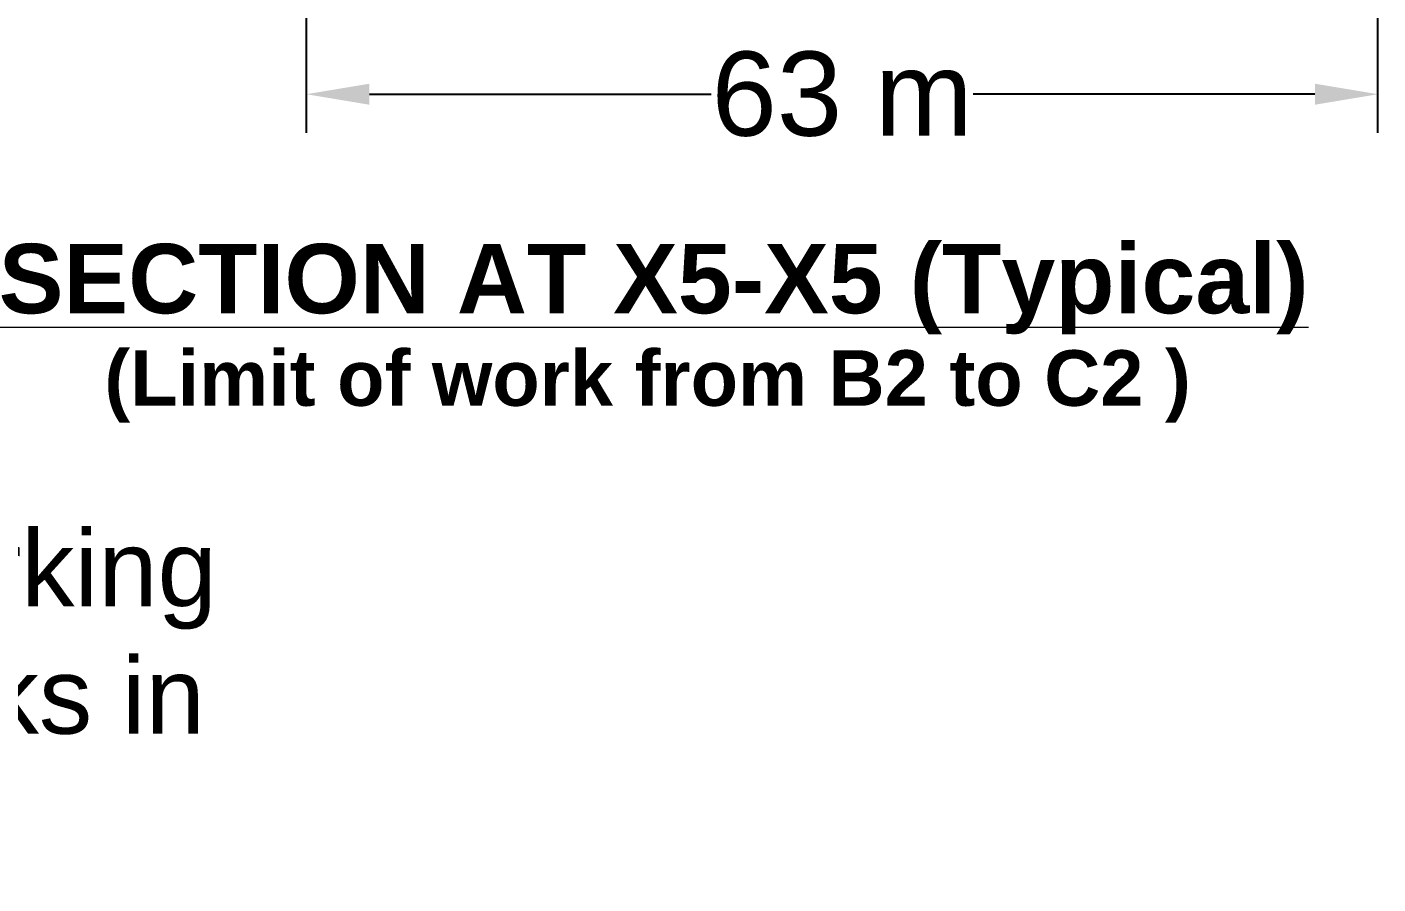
# Model space of a CAD drawing. Header units: inches. Extents: x -885 to 26362, y -28010 to 990.
# Drawn here: x 4287.38 to 4306.65, y -19463.78 to -19451.56 of the extents above; entities that cross this region are included whole.
import ezdxf

# ---------------------------------------------------------------- set-up
doc = ezdxf.new("R2010")
doc.units = ezdxf.units.IN
doc.header["$MEASUREMENT"] = 0
doc.header["$PDMODE"] = 3
doc.layers.add('LINE', color=7, linetype='Continuous')
doc.styles.add('Arial B heading -200', font='arialbd.ttf', dxfattribs={"height": 0.6})
doc.styles.get("Standard").update_dxf_attribs({"font": 'arial.ttf'})
doc.dimstyles.get("Standard").update_dxf_attribs({"dimtxt": 0.18, "dimasz": 0.18, "dimexe": 0.18, "dimexo": 0.0625, "dimgap": 0.09, "dimtad": 0, "dimtih": 1, "dimtoh": 1, "dimdec": 4, "dimzin": 0, "dimdsep": 46, "dimtxsty": 'Standard', "dimcen": 0.09, "dimadec": 0, "dimazin": 0, "dimtfac": 1, "dimtdec": 4, "dimtofl": 0, "dimtmove": 0, "dimatfit": 3, "dimfxl": 1, "dimtolj": 1, "dimtzin": 0, "dimarcsym": 0})

# ---------------------------------------------------------------- blocks, each defined once
blk = doc.blocks.new('*D195')
at = {"layer": 'Defpoints', "color": 0, "ltscale": 0.5, "transparency": 16777216}
for p in [(4306.65, -19452.516), (4291.367, -19454.068), (4306.65, -19454.068)]:
    blk.add_point(p, dxfattribs=at)
at = {"layer": 'LINE', "color": 7, "ltscale": 0.5, "transparency": 16777216}
for p, q in [((4291.367, -19453.068), (4291.367, -19450.516)), ((4306.65, -19453.068), (4306.65, -19450.516)), ((4292.267, -19452.516), (4297.141, -19452.516)), ((4305.75, -19452.516), (4300.876, -19452.516))]:
    blk.add_line(p, q, dxfattribs=at)
for points in [[(4292.267, -19452.366), (4292.267, -19452.666), (4291.367, -19452.516)], [(4305.75, -19452.366), (4305.75, -19452.666), (4306.65, -19452.516)]]:
    blk.add_solid(points, dxfattribs=at)
at = {"layer": 'LINE', "color": 7, "lineweight": 20, "ltscale": 0.5, "transparency": 16777216, "insert": (4299.008, -19452.516), "char_height": 1.2, "attachment_point": 5}
blk.add_mtext('\\A1;63 m ', dxfattribs=at)

msp = doc.modelspace()

# ---------------------------------------------------------------- texts
at = {"layer": 'LINE', "color": 7, "lineweight": 20, "ltscale": 0.5, "style": 'Arial B heading -200'}
for s, height, p in [('%%USECTION AT X5-X5 (Typical)', 0.99046911, (4286.979893, -19455.640264)), ('(Limit of work from B2 to C2 )', 0.79237529, (4288.485564, -19456.959295))]:
    msp.add_text(s, height=height, dxfattribs=at).set_placement(p)
at = {"layer": 'LINE', "color": 7, "lineweight": 20, "ltscale": 0.5, "insert": (4248.176379, -19458.732075), "char_height": 1.088423855, "width": 43.5949575, "attachment_point": 1}
msp.add_mtext('{\\C0;2-Layer C.C Blocks(500 x 500 x 500) to be Placed  at Working WL (Toe of Pitching Block) above Geo-textile (3 Nos Blocks in Bottom Layer & 2 Nos. Blocks  in Upper Layer as Shown)}', dxfattribs=at)

# ---------------------------------------------------------------- dimensions: what is measured, and where the dimension line sits
at = {"layer": 'LINE', "color": 7, "lineweight": 20, "ltscale": 0.5}
dim = msp.add_linear_dim(base=(4306.650152, -19452.515695), p1=(4291.366669, -19454.06794), p2=(4306.650152, -19454.06794), text='63 m ', dimstyle='Standard', override={"dimtxt": 1.2, "dimasz": 0.9, "dimexe": 2, "dimexo": 1, "dimclrd": 7, "dimclre": 7, "dimclrt": 7, "dimfxl": 100, "dimfxlon": 1, "dimlwd": 65535, "dimlwe": 65535}, dxfattribs=at)
dim.commit()
dim.dimension.update_dxf_attribs({"geometry": '*D195', "text_midpoint": (4299.00841, -19452.515695), "dimtype": 160})

doc.saveas('drawing.dxf')
